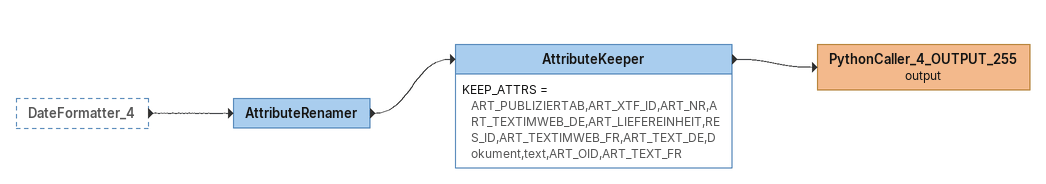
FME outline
DateFormatter_4 [outside]
    -> AttributeRenamer
AttributeRenamer
    -> AttributeKeeper
AttributeKeeper
    KEEP_ATTRS = ART_PUBLIZIERTAB,ART_XTF_ID,ART_NR,ART_TEXTIMWEB_DE,ART_LIEFEREINHEIT,RES_ID,ART_TEXTIMWEB_FR,ART_TEXT_DE,Dokument,text,ART_OID,ART_TEXT_FR
    -> PythonCaller_4_OUTPUT_255 (output)
PythonCaller_4_OUTPUT_255 (output)
